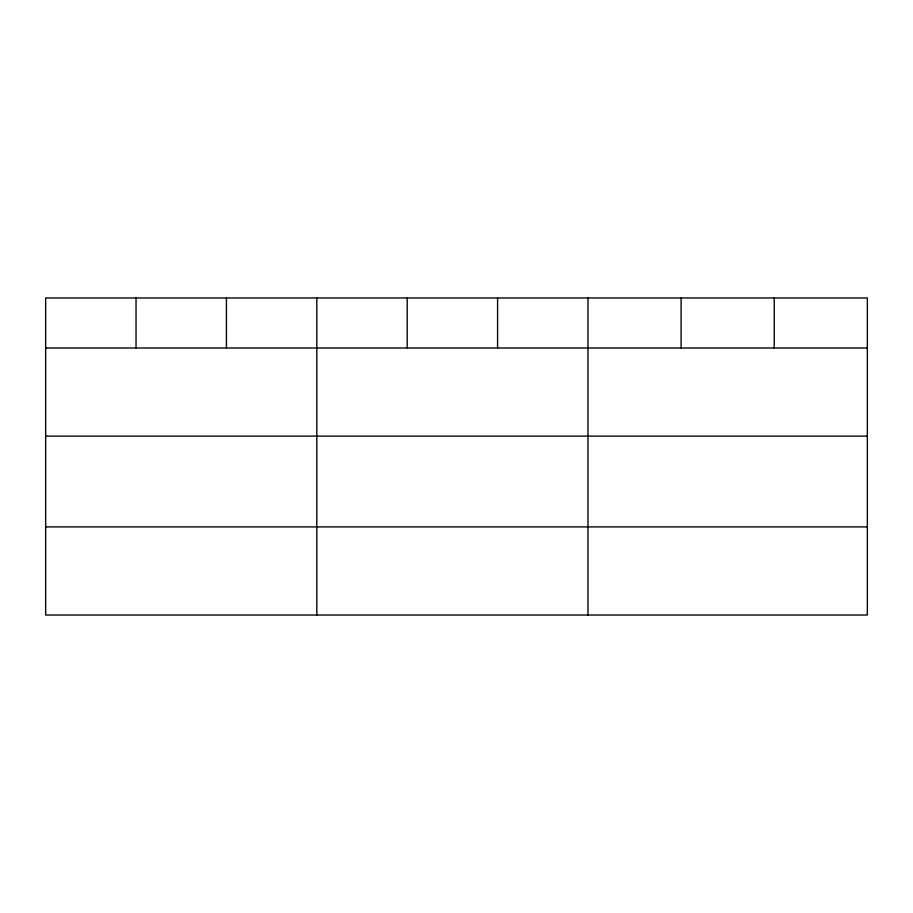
<?xml version="1.0" encoding="UTF-8"?>
<svg xmlns="http://www.w3.org/2000/svg" width="913" height="913" viewBox="0 0 913 913"><rect width="100%" height="100%" fill="white"/><g stroke="black" fill="none" stroke-linecap="round" stroke-linejoin="round"><path stroke-width="1.37" d="M867.35 436.117L867.35 297.98L45.65 297.98L45.65 615.02L867.35 615.02L867.35 436.117L45.65 436.117M45.65 348.001L867.35 348.001M45.65 526.904L867.35 526.904M774.224 297.98L774.224 348.001M681.098 297.98L681.098 348.001M587.972 297.98L587.972 615.02M497.585 297.98L497.585 348.001M407.198 297.98L407.198 348.001M316.811 297.98L316.811 615.02M226.424 297.98L226.424 348.001M136.037 297.98L136.037 348.001"/></g></svg>
